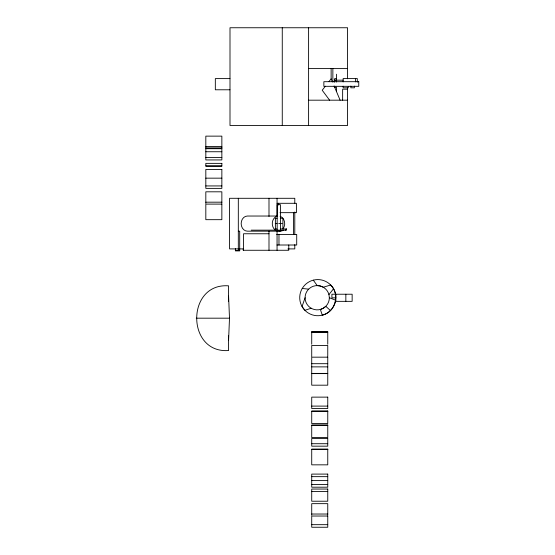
<?xml version="1.0" encoding="UTF-8"?>
<svg xmlns="http://www.w3.org/2000/svg" width="555" height="555" viewBox="0 0 555 555"><rect width="100%" height="100%" fill="white"/><g stroke="black" fill="none" stroke-linecap="round" stroke-linejoin="round"><path stroke-width="0.83" d="M228.591 296.113L229.493 318.181L228.591 340.257M228.591 335.865L228.591 350.531C186.091 353.695 186.091 282.675 228.591 285.839L228.591 301.365M313.291 280.157L317.224 285.596L320.36 286.012L323.287 287.226L330.697 285.006C340.333 294.261 335.331 312.222 322.295 315.164L320.36 309.454L323.287 308.24L325.799 306.311L330.447 310.564M305.09 297.73L302.052 306.54L304.889 310.314L311.154 308.24M325.362 86.219L322.212 90.236L329.608 100.184M329.032 81.529L331.134 78.852L331.134 68.591M335.532 300.172L329.358 297.73L328.942 294.594L333.534 288.78M285.256 230.152L286.546 228.944L286.546 230.152L251.186 230.152M308.601 68.591L347.569 68.591M229.943 78.602L215.333 78.602L215.333 89.785L229.943 89.785M336.483 78.595L334.672 78.595L334.672 82.195M334.672 80.163L343.156 80.163M334.672 80.218L336.483 80.218M334.672 87.267L336.483 87.267L336.483 91.575M347.569 89.175L342.636 89.175L342.636 100.184M308.601 100.184L347.569 100.184M205.822 146.506L221.854 146.506M205.822 148.705L221.854 148.705M205.822 151.744L221.854 151.744M205.822 157.495L221.854 157.495M205.822 165.966L221.854 165.966M205.822 178.162L221.854 178.162M205.822 185.932L221.854 185.932M205.822 202.18L221.854 202.18M277.056 203.297L296.405 203.297L296.405 212.662L280.039 212.662M277.639 216.034L247.384 216.034A7.569 6.223 -90 0 0 241.161 223.596A7.569 6.223 -90 0 0 247.384 231.164L280.296 231.164M275.12 218.247L277.063 218.247M280.31 218.247L282.904 218.247L282.904 228.944A7.569 6.223 -90 0 0 280.115 216.29M275.252 223.596L276.973 223.596M278.7 223.596L282.148 223.596M275.12 228.944L276.848 228.944M280.31 228.944L286.546 228.944M238.317 231.213L239.698 231.213L239.698 250.888L235.389 250.888L235.389 248.904M268.995 233.759L243.548 233.759L243.548 250.27M276.661 234.453L296.71 234.453L296.71 245.005L276.952 245.005M243.548 248.904L229.562 248.904L229.562 198.295L294.788 198.295L294.788 203.442M287.899 248.904L294.788 248.904L294.788 244.616M239.698 250.437L235.493 250.437L235.493 248.904M335.865 297.841L331.911 297.841L331.911 294.226L352.147 294.226L352.147 301.351L335.865 301.351L335.865 294.226M196.241 318.181L229.493 318.181M311.723 331.98L327.755 331.98M311.723 332.126L327.755 332.126M311.723 363.698L327.755 363.698M311.723 366.869L327.755 366.869M311.723 406.1L327.755 406.1M311.723 411.29L327.755 411.29M311.723 411.428L327.755 411.428M311.723 425.296L327.755 425.296M311.723 443.716L327.755 443.716M311.723 449.279L327.755 449.279M311.723 449.501L327.755 449.501M311.723 476.648L327.755 476.648M311.723 480.595L327.755 480.595M311.723 484.564L327.755 484.564M311.723 491.487L327.755 491.487M311.723 514.027L327.755 514.027M311.723 524.676L327.755 524.676M302.232 288.468L308.642 289.155M331.134 78.852L332.285 81.592M334.124 85.963L340.111 100.184M357.288 82.195L357.288 78.546L343.156 78.546L343.156 81.862M355.588 78.546L355.588 81.862M354.388 86.115L354.388 87.808L350.836 87.808L350.836 86.115M348.276 86.49L348.276 87.808L343.156 87.808L343.156 86.205M347.569 78.782L347.569 27.75L229.999 27.75L229.999 125.492L347.569 125.492L347.569 87.433M345.841 294.226L345.841 301.351M336.483 74.231L336.483 82.036M332.861 68.591L332.861 82.112M327.755 344.253L327.755 331.71L311.723 331.71L311.723 344.253M327.755 356.532L327.755 345.474L311.723 345.474L311.723 356.532M327.755 515.213L327.755 503.656L311.723 503.656L311.723 515.213M308.601 27.75L308.601 125.492M294.788 212.017L294.788 234.453M293.546 212.662L293.546 234.453M288.773 245.005L288.773 250.27L243.208 250.27L243.208 248.904M282.266 27.75L282.266 125.492M280.435 230.152L280.435 204.663L277.167 204.663L277.167 230.152A7.569 6.223 -90 0 0 283.411 230.152M278.978 234.453L278.978 245.005M278.672 203.297L278.672 204.996M277.056 198.295L277.056 216.013M277.056 231.095L277.056 250.27M275.398 218.247L275.398 230.152A7.569 6.223 -90 0 1 272.339 222.611A7.569 6.223 -90 0 1 276.896 216.29M268.995 198.295L268.995 216.485M268.995 231.157L268.995 250.27M238.317 198.295L238.317 250.437M221.854 147.692L221.854 136.135L205.822 136.135L205.822 147.692M221.854 203.366L221.854 191.808L205.822 191.808L205.822 203.366M329.358 297.73A12.134 12.134 0 0 1 312.09 308.726A12.134 12.134 0 0 1 309.419 288.44A12.134 12.134 0 0 1 328.942 294.594M335.685 300.2A18.072 18.072 0 0 1 308.157 312.944A18.072 18.072 0 0 1 307.789 282.606A18.072 18.072 0 0 1 335.622 294.691M358.759 81.689L323.863 81.689L323.863 86.323L358.759 86.323L358.759 81.689M221.854 147.901L205.822 147.901L205.822 159.937L221.854 159.937L221.854 147.901M221.854 163.357L205.822 163.357L205.822 166.139L221.854 166.139L221.854 163.357M221.854 169.448L205.822 169.448L205.822 188.381L221.854 188.381L221.854 169.448M221.854 204.108L205.822 204.108L205.822 219.676L221.854 219.676L221.854 204.108M327.755 357.17L311.723 357.17L311.723 373.397L327.755 373.397L327.755 357.17M327.755 373.605L311.723 373.605L311.723 385.184L327.755 385.184L327.755 373.605M327.755 397.13L311.723 397.13L311.723 408.542L327.755 408.542L327.755 397.13M327.755 411.012L311.723 411.012L311.723 423.555L327.755 423.555L327.755 411.012M327.755 425.026L311.723 425.026L311.723 437.569L327.755 437.569L327.755 425.026M327.755 438.464L311.723 438.464L311.723 446.164L327.755 446.164L327.755 438.464M327.755 449.203L311.723 449.203L311.723 464.84L327.755 464.84L327.755 449.203M327.755 474.095L311.723 474.095L311.723 487.2L327.755 487.2L327.755 474.095M327.755 489.045L311.723 489.045L311.723 501.227L327.755 501.227L327.755 489.045M327.755 516.032L311.723 516.032L311.723 527.25L327.755 527.25L327.755 516.032"/></g></svg>
